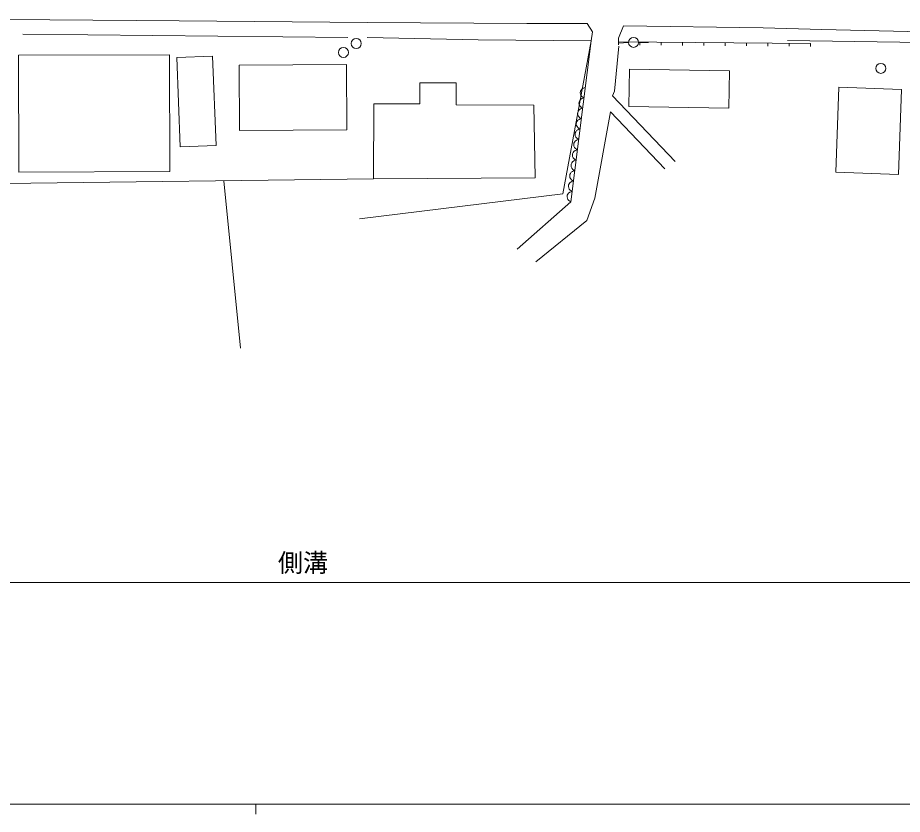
# Model space of a CAD drawing. Units: millimetres, scale not verified. Extents: x 40000 to 680000, y 20000 to 380000.
# Drawn here: x 244263 to 332490, y 204000 to 283395 of the extents above; entities that cross this region are included whole.
import ezdxf
from ezdxf.enums import TextEntityAlignment as Align

# ---------------------------------------------------------------- set-up
doc = ezdxf.new("R2010")
doc.units = ezdxf.units.MM
doc.header["$LTSCALE"] = 1000
doc.layers.add('S-BGD', color=7, linetype='Continuous', lineweight=13)
doc.layers.add('S-BGD-HTXT', color=7, linetype='Continuous', lineweight=13)
doc.styles.add('ＭＳ ゴシック', font='')
doc.styles.get('ＭＳ ゴシック').set_extended_font_data('MS Gothic')

msp = doc.modelspace()

# ---------------------------------------------------------------- linework, layer by layer
at = {"layer": 'S-BGD'}
for p, q in [((230152, 283395), (247461, 283186)), ((247461, 283186), (260375, 283081)), ((260375, 283081), (279147, 282925)), ((279147, 282925), (295042, 282820)), ((295042, 282820), (301052, 282820)), ((301052, 282820), (301575, 281983)), ((304171, 281364), (304680, 282572)), ((304680, 282572), (318603, 282381)), ((318603, 282381), (324470, 282222)), ((277178, 281434), (244785, 281748)), ((301575, 281983), (301471, 281094)), ((324470, 282222), (334578, 281968)), ((290198, 281173), (279111, 281408)), ((301471, 281094), (290198, 281173)), ((301471, 281094), (298644, 265835)), ((301471, 281094), (299441, 265038)), ((304171, 280983), (304169, 280683)), ((304171, 280983), (304171, 281364)), ((304171, 280983), (323346, 280839)), ((305186, 280913), (304187, 280869)), ((306186, 280934), (307186, 280934)), ((306302, 280967), (306299, 280667)), ((308432, 280951), (308430, 280651)), ((310563, 280935), (310560, 280635)), ((312693, 280919), (312691, 280619)), ((314824, 280903), (314822, 280603)), ((316954, 280887), (316952, 280587)), ((319085, 280871), (319083, 280571)), ((352238, 280685), (321046, 281108)), ((321215, 280855), (321213, 280555)), ((323346, 280839), (323344, 280539)), ((244332, 279645), (259400, 279703)), ((259400, 279703), (259444, 268059)), ((303796, 276086), (304221, 280548)), ((244377, 268001), (244332, 279645)), ((263707, 279555), (260125, 279416)), ((260125, 279416), (260469, 270523)), ((264051, 270662), (263707, 279555)), ((266352, 278680), (277056, 278736)), ((266387, 272147), (266352, 278680)), ((277056, 278736), (277090, 272204)), ((305227, 274533), (305285, 278263)), ((305285, 278263), (315254, 278110)), ((315254, 278110), (315197, 274381)), ((284375, 276919), (284367, 274801)), ((288003, 276906), (284375, 276919)), ((287995, 274704), (288003, 276906)), ((300446, 276178), (300392, 276061)), ((300523, 276284), (300446, 276178)), ((300650, 276371), (300523, 276284)), ((300759, 276420), (300650, 276371)), ((300883, 276444), (300759, 276420)), ((325849, 267989), (326161, 276481)), ((326161, 276481), (332418, 276251)), ((332418, 276251), (332106, 267758)), ((300392, 276061), (300372, 275901)), ((300372, 275901), (300395, 275774)), ((300519, 275334), (300392, 275247)), ((300395, 275774), (300443, 275652)), ((300443, 275652), (300544, 275536)), ((300628, 275384), (300519, 275334)), ((300544, 275536), (300638, 275464)), ((300752, 275407), (300628, 275384)), ((300638, 275464), (300752, 275407)), ((303584, 275608), (303796, 276086)), ((309851, 269075), (303584, 275608)), ((279792, 274817), (279765, 267319)), ((284367, 274801), (279792, 274817)), ((295728, 274676), (287995, 274704)), ((295877, 267427), (295728, 274676)), ((300261, 275024), (300240, 274864)), ((300240, 274864), (300264, 274737)), ((300315, 275141), (300261, 275024)), ((300264, 274737), (300312, 274615)), ((300312, 274615), (300413, 274499)), ((300392, 275247), (300315, 275141)), ((300413, 274499), (300507, 274427)), ((300507, 274427), (300621, 274370)), ((315197, 274381), (305227, 274533)), ((300130, 273987), (300109, 273827)), ((300109, 273827), (300133, 273700)), ((300184, 274104), (300130, 273987)), ((300133, 273700), (300181, 273578)), ((300181, 273578), (300282, 273462)), ((300261, 274210), (300184, 274104)), ((300387, 274297), (300261, 274210)), ((300496, 274347), (300387, 274297)), ((300621, 274370), (300496, 274347)), ((303371, 274015), (301831, 265410)), ((308789, 268331), (303371, 274015)), ((299999, 272950), (299978, 272790)), ((299978, 272790), (300002, 272663)), ((300053, 273067), (299999, 272950)), ((300002, 272663), (300050, 272541)), ((300129, 273174), (300053, 273067)), ((300256, 273260), (300129, 273174)), ((300365, 273310), (300256, 273260)), ((300282, 273462), (300375, 273390)), ((300489, 273333), (300365, 273310)), ((300375, 273390), (300489, 273333)), ((277090, 272204), (266387, 272147)), ((299867, 271914), (299847, 271753)), ((299847, 271753), (299871, 271626)), ((299922, 272030), (299867, 271914)), ((299998, 272137), (299922, 272030)), ((300125, 272223), (299998, 272137)), ((300050, 272541), (300151, 272426)), ((300234, 272273), (300125, 272223)), ((300151, 272426), (300244, 272353)), ((300358, 272297), (300234, 272273)), ((300244, 272353), (300358, 272297)), ((299736, 270877), (299716, 270716)), ((299791, 270994), (299736, 270877)), ((299867, 271100), (299791, 270994)), ((299994, 271186), (299867, 271100)), ((299871, 271626), (299918, 271504)), ((299918, 271504), (300020, 271389)), ((300103, 271236), (299994, 271186)), ((300020, 271389), (300113, 271316)), ((300227, 271260), (300103, 271236)), ((300113, 271316), (300227, 271260)), ((260469, 270523), (264051, 270662)), ((299736, 270063), (299660, 269957)), ((299716, 270716), (299739, 270589)), ((299863, 270149), (299736, 270063)), ((299739, 270589), (299787, 270467)), ((299787, 270467), (299889, 270352)), ((299972, 270199), (299863, 270149)), ((299889, 270352), (299982, 270279)), ((300096, 270223), (299972, 270199)), ((299982, 270279), (300096, 270223)), ((299605, 269840), (299585, 269679)), ((299585, 269679), (299608, 269552)), ((299660, 269957), (299605, 269840)), ((299732, 269113), (299605, 269026)), ((299608, 269552), (299656, 269430)), ((299656, 269430), (299757, 269315)), ((299841, 269162), (299732, 269113)), ((299757, 269315), (299851, 269242)), ((299965, 269186), (299841, 269162)), ((299851, 269242), (299965, 269186)), ((299474, 268803), (299454, 268642)), ((299454, 268642), (299477, 268515)), ((299528, 268920), (299474, 268803)), ((299477, 268515), (299525, 268393)), ((299525, 268393), (299626, 268278)), ((299605, 269026), (299528, 268920)), ((299626, 268278), (299720, 268205)), ((259444, 268059), (244377, 268001)), ((279765, 267319), (295877, 267427)), ((299343, 267766), (299323, 267605)), ((299323, 267605), (299346, 267478)), ((299397, 267883), (299343, 267766)), ((299346, 267478), (299394, 267356)), ((299394, 267356), (299495, 267241)), ((299474, 267989), (299397, 267883)), ((299601, 268076), (299474, 267989)), ((299710, 268125), (299601, 268076)), ((299834, 268149), (299710, 268125)), ((299720, 268205), (299834, 268149)), ((332106, 267758), (325849, 267989)), ((242947, 266880), (279765, 267319)), ((264832, 267141), (266468, 250456)), ((299212, 266729), (299192, 266568)), ((299192, 266568), (299215, 266441)), ((299266, 266846), (299212, 266729)), ((299343, 266952), (299266, 266846)), ((299470, 267039), (299343, 266952)), ((299579, 267088), (299470, 267039)), ((299495, 267241), (299589, 267168)), ((299703, 267112), (299579, 267088)), ((299589, 267168), (299703, 267112)), ((298644, 265835), (278354, 263338)), ((299081, 265692), (299060, 265531)), ((299135, 265809), (299081, 265692)), ((299212, 265915), (299135, 265809)), ((299339, 266002), (299212, 265915)), ((299215, 266441), (299263, 266319)), ((299263, 266319), (299364, 266204)), ((299447, 266051), (299339, 266002)), ((299364, 266204), (299458, 266132)), ((299572, 266075), (299447, 266051)), ((299458, 266132), (299572, 266075)), ((299441, 265038), (294076, 260311)), ((299060, 265531), (299084, 265404)), ((299084, 265404), (299132, 265283)), ((299132, 265283), (299233, 265167)), ((299233, 265167), (299327, 265095)), ((299327, 265095), (299441, 265038)), ((301831, 265410), (301034, 263179)), ((301034, 263179), (295935, 259070)), ((68546, 227107), (480296, 227107))]:
    msp.add_line(p, q, dxfattribs=at)
for centre in [(278027, 280823), (305686, 280934), (276751, 279935), (330350, 278348)]:
    msp.add_circle(centre, 498, dxfattribs=at)
at = {"layer": 'S-BGD-HTXT'}
for p, q in [((40000, 205000), (579000, 205000)), ((268000, 205000), (268000, 204000))]:
    msp.add_line(p, q, dxfattribs=at)

# ---------------------------------------------------------------- texts
at = {"layer": 'S-BGD', "style": 'ＭＳ ゴシック'}
msp.add_text('側溝\u3000', height=1833, dxfattribs=at).set_placement((270213, 227607), align=Align.BOTTOM_LEFT)

doc.saveas('drawing.dxf')
